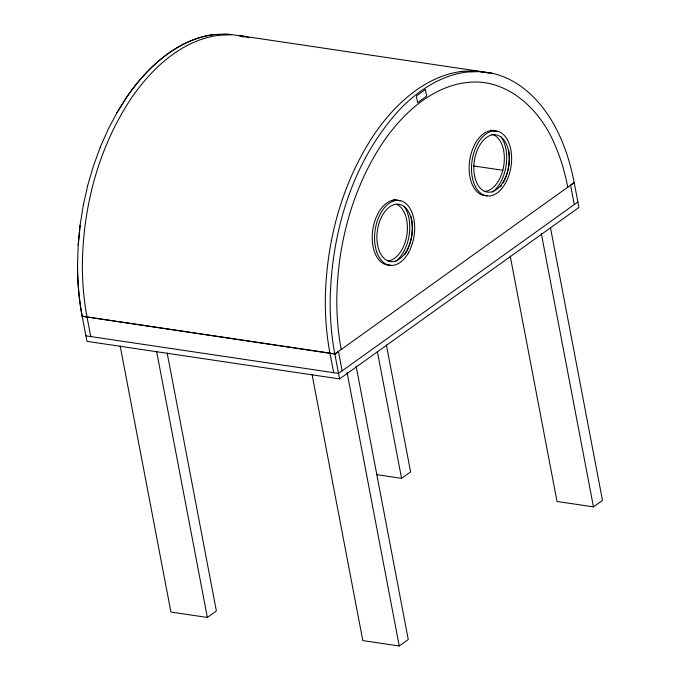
<?xml version="1.0" encoding="UTF-8"?>
<svg xmlns="http://www.w3.org/2000/svg" width="680" height="680" viewBox="0 0 680 680"><rect width="100%" height="100%" fill="white"/><g stroke="black" fill="none" stroke-linecap="round" stroke-linejoin="round"><path stroke-width="1.02" d="M83.291 205.377L80.061 225.326L78.191 245.029L77.562 264.197A190.944 114.707 -81.5 0 0 82.195 316.251M78.217 245.029L80.112 225.326M83.24 205.369L87.746 185.478M87.695 185.47L93.441 165.963L100.291 147.126M100.249 147.126L108.188 129.285L116.969 112.693L126.471 97.537A209.865 126.072 -81.5 0 1 214.489 34.502L226.848 34.017L243.916 36.286L248.914 37.791M116.918 112.684L126.429 97.529A209.865 126.072 -81.5 0 1 214.514 34.502M77.511 264.188A190.944 114.707 -81.5 0 0 82.144 316.243L334.841 354.059L338.445 351.458L342.142 370.838M334.832 354.067L574.183 182.614A190.935 114.699 -81.5 0 0 560.26 137.173C547.332 107.959 524.169 80.299 491.708 73.142L239.088 35.564L244.103 37.077M577.889 201.969L338.521 373.43L334.798 353.812A190.944 114.707 -81.5 0 1 330.166 301.767C331.194 232.755 352.172 161.321 399.525 109.709A210.035 126.174 -81.5 0 1 467.135 72.037L479.451 71.587L491.708 73.142M334.798 353.812L82.144 316.243L86.972 341.351L339.583 378.921L578.927 207.476L574.192 182.589L570.562 185.181L574.26 204.561M120.139 345.822L170.927 612.042L207.357 617.457L216.385 610.997L167.186 353.099M376.584 474.623L401.574 478.337L410.592 471.869L386.393 345.006M312.035 374.365L362.814 640.577L399.253 646L408.272 639.531L356.099 366.044M510.212 256.046L557.031 501.458L593.462 506.881L602.488 500.412L550.511 227.962M219.343 35.198L231.659 34.739M462.281 71.332L474.598 70.865L488.844 73.023M473.594 165.937L502.996 170.306M85.909 335.844L338.529 373.397L339.583 378.921M541.288 233.384L593.462 506.881M377.366 351.466L401.574 478.337M347.08 372.504L399.253 646M333.668 372.7L329.936 353.09A190.944 114.707 -81.5 0 1 325.303 301.045C325.95 242.496 341.589 183.362 374.212 134.385A209.865 126.072 -81.5 0 1 462.281 71.358M156.578 351.245L207.357 617.457M90.763 336.566L87.006 316.965A190.944 114.707 -81.5 0 1 82.373 264.911C83.019 206.363 98.659 147.228 131.282 98.252A209.865 126.072 -81.5 0 1 219.343 35.224M393.524 199.639A32.776 19.695 -81.5 0 1 397.451 200.583M404.2 206.363A32.776 19.695 -81.5 0 1 395.301 261.647M396.542 204.255A28.959 17.399 -81.5 0 1 406.87 234.796A28.959 17.399 -81.5 0 1 388.034 260.874M490.467 130.194A32.776 19.695 -81.5 0 1 494.394 131.138M501.143 136.927A32.776 19.695 -81.5 0 1 492.243 192.202M491.767 134.249A28.959 17.399 -81.5 0 1 504.016 163.88A28.959 17.399 -81.5 0 1 484.976 191.429M487.356 195.602A32.776 19.695 -81.5 0 1 469.752 160.123A32.776 19.695 -81.5 0 1 496.995 131.52M508.64 150.203A32.776 19.695 -81.5 0 1 503.064 182.963M501.542 185.444A32.776 19.695 -81.5 0 1 500.48 186.941M390.413 265.047A32.776 19.695 -81.5 0 1 372.81 229.568A32.776 19.695 -81.5 0 1 400.052 200.965M410.958 216.163A32.776 19.695 -81.5 0 1 404.6 254.889M341.224 349.46A180.727 108.57 -81.5 0 1 336.796 300.186C337.374 244.724 352.163 188.691 383.061 142.273A198.636 119.331 -81.5 0 1 466.446 82.569C506.591 77.282 540.251 109.404 554.591 144.177A180.727 108.57 -81.5 0 1 567.766 187.187M425.382 89.522L416.355 95.982L417.622 102.621L426.649 96.16L425.382 89.522M408.323 252.986A32.776 19.695 -81.5 0 0 400.444 200.668A32.776 19.695 -81.5 0 0 375.071 245.038A32.776 19.695 -81.5 0 0 408.323 252.986M406.725 250.639A28.959 17.399 -81.5 0 0 399.772 204.425A28.959 17.399 -81.5 0 0 377.349 243.627A28.959 17.399 -81.5 0 0 406.725 250.639M505.265 183.541A32.776 19.695 -81.5 0 0 497.386 131.231A32.776 19.695 -81.5 0 0 472.013 175.601A32.776 19.695 -81.5 0 0 505.265 183.541M503.667 181.203A28.959 17.399 -81.5 0 0 496.714 134.98A28.959 17.399 -81.5 0 0 474.291 174.182A28.959 17.399 -81.5 0 0 503.667 181.203"/></g></svg>
